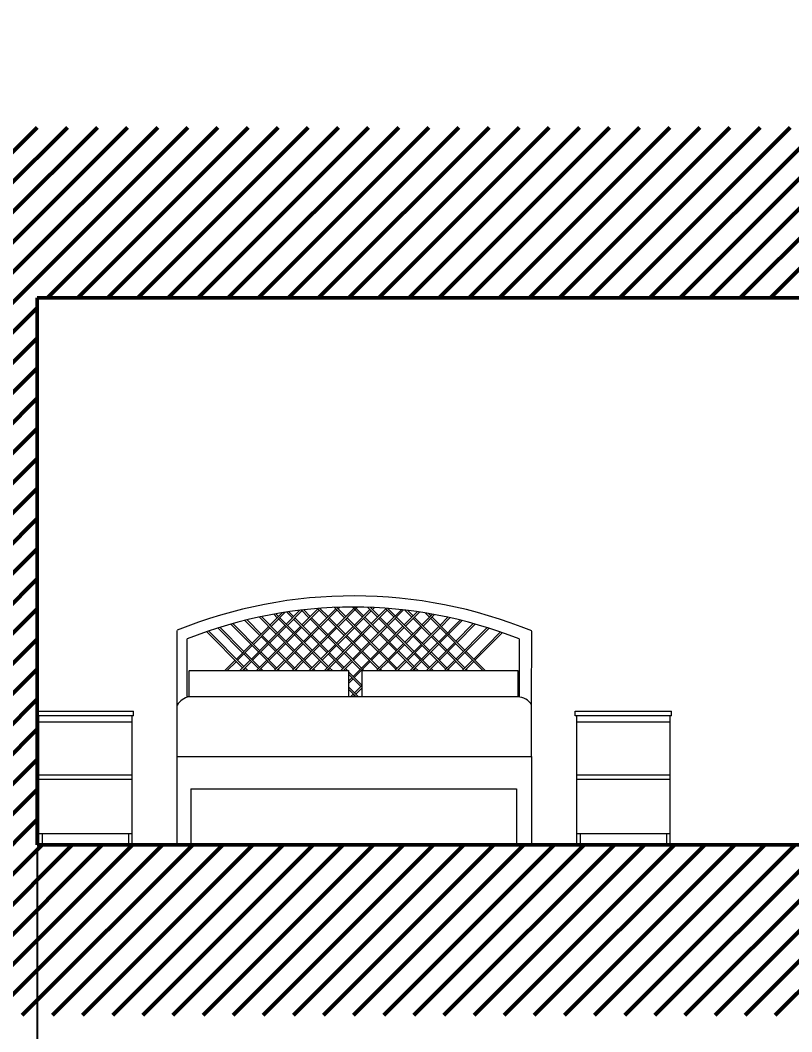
# Model space of a CAD drawing. Header units: inches. Extents: x 2960 to 8891, y 1487 to 4457.
# Drawn here: x 3312.4 to 3629.4, y 3355.9 to 3771.8 of the extents above; entities that cross this region are included whole.
import ezdxf

# ---------------------------------------------------------------- set-up
doc = ezdxf.new("R2010")
doc.units = ezdxf.units.IN
doc.header["$MEASUREMENT"] = 0
for name, color, linetype, lineweight in [('A-FURN', 8, 'Continuous', 20), ('A-WALL-FULL', 7, 'Continuous', 50), ('G-ANNO-DIM', 90, 'Continuous', 18)]:
    doc.layers.add(name, color=color, linetype=linetype, lineweight=lineweight)
doc.styles.add('ARIAL', font='arial.ttf')
doc.dimstyles.new('TICK_36', dxfattribs={"dimtxt": 15, "dimasz": 3.6, "dimexe": 1.8, "dimexo": 1.2, "dimgap": 1.8, "dimtad": 0, "dimdec": 0, "dimzin": 0, "dimdsep": 46, "dimtxsty": 'ARIAL', "dimblk": 'OBLIQUE', "dimcen": 1.8, "dimdle": 1.8, "dimclrd": 256, "dimclrt": 256, "dimadec": 0, "dimazin": 0, "dimtfac": 1, "dimtdec": 0, "dimtmove": 1, "dimatfit": 3, "dimldrblk": 'OPEN90', "dimfxl": 1, "dimtfill": 1, "dimtolj": 1, "dimtzin": 0, "dimarcsym": 0})

# ---------------------------------------------------------------- blocks, each defined once
blk = doc.blocks.new('_Oblique')
at = {"color": 0, "linetype": 'ByBlock', "lineweight": -2}
blk.add_line((-0.5, -0.5), (0.5, 0.5), dxfattribs=at)
blk = doc.blocks.new('*D49')
at = {"layer": 'Defpoints', "color": 0, "transparency": 16777216}
for p in [(3319.41, 3432.76), (3896.41, 3432.76), (3896.41, 3263.22)]:
    blk.add_point(p, dxfattribs=at)
at = {"layer": 'G-ANNO-DIM', "color": 0, "lineweight": -2, "transparency": 16777216}
for p, q in [((3319.41, 3431.56), (3319.41, 3261.42)), ((3896.41, 3431.56), (3896.41, 3261.42))]:
    blk.add_line(p, q, dxfattribs=at)
at = {"layer": 'G-ANNO-DIM', "lineweight": -2, "transparency": 16777216}
for p, q in [((3317.61, 3263.22), (3589.54, 3263.22)), ((3898.21, 3263.22), (3626.28, 3263.22))]:
    blk.add_line(p, q, dxfattribs=at)
at = {"layer": 'G-ANNO-DIM', "lineweight": -2, "transparency": 16777216, "xscale": 3.6, "yscale": 3.6, "zscale": 3.6, "rotation": 180}
blk.add_blockref('_Oblique', (3319.41, 3263.22), dxfattribs=at)
at = {"layer": 'G-ANNO-DIM', "lineweight": -2, "transparency": 16777216, "xscale": 3.6, "yscale": 3.6, "zscale": 3.6}
blk.add_blockref('_Oblique', (3896.41, 3263.22), dxfattribs=at)
at = {"layer": 'G-ANNO-DIM', "transparency": 16777216, "insert": (3607.91, 3263.22), "char_height": 15, "attachment_point": 5, "style": 'ARIAL', "bg_fill": 3, "box_fill_scale": 1.25, "bg_fill_color": 256, "bg_fill_true_color": 13158600, "bg_fill_transparency": 0}
blk.add_mtext('\\A1;577', dxfattribs=at)
blk = doc.blocks.new('_Open90')
at = {"color": 0, "linetype": 'ByBlock', "lineweight": -2}
for p, q in [((0, 0), (-1, 0)), ((-0.5, 0.5), (0, 0)), ((0, 0), (-0.5, -0.5))]:
    blk.add_line(p, q, dxfattribs=at)
blk = doc.blocks.new('*D50')
at = {"layer": 'Defpoints', "color": 0, "transparency": 16777216}
for p in [(3305.41, 3432.76), (3910.41, 3432.76), (3910.41, 3227.58)]:
    blk.add_point(p, dxfattribs=at)
at = {"layer": 'G-ANNO-DIM', "color": 0, "lineweight": -2, "transparency": 16777216}
for p, q in [((3305.41, 3431.56), (3305.41, 3225.78)), ((3910.41, 3431.56), (3910.41, 3225.78))]:
    blk.add_line(p, q, dxfattribs=at)
at = {"layer": 'G-ANNO-DIM', "lineweight": -2, "transparency": 16777216}
for p, q in [((3303.61, 3227.58), (3589.45, 3227.58)), ((3912.21, 3227.58), (3626.38, 3227.58))]:
    blk.add_line(p, q, dxfattribs=at)
at = {"layer": 'G-ANNO-DIM', "lineweight": -2, "transparency": 16777216, "xscale": 3.6, "yscale": 3.6, "zscale": 3.6, "rotation": 180}
blk.add_blockref('_Oblique', (3305.41, 3227.58), dxfattribs=at)
at = {"layer": 'G-ANNO-DIM', "lineweight": -2, "transparency": 16777216, "xscale": 3.6, "yscale": 3.6, "zscale": 3.6}
blk.add_blockref('_Oblique', (3910.41, 3227.58), dxfattribs=at)
at = {"layer": 'G-ANNO-DIM', "transparency": 16777216, "insert": (3607.91, 3227.58), "char_height": 15, "attachment_point": 5, "style": 'ARIAL', "bg_fill": 3, "box_fill_scale": 1.25, "bg_fill_color": 256, "bg_fill_true_color": 13158600, "bg_fill_transparency": 0}
blk.add_mtext('\\A1;605', dxfattribs=at)

msp = doc.modelspace()

# ---------------------------------------------------------------- hatches: boundary and pattern name
at = {"layer": 'A-WALL-FULL'}
h = msp.add_hatch(dxfattribs=at)
h.set_pattern_fill('ANSI31', color=0, scale=70)
h.paths.add_polyline_path([(3048.35, 4456.67), (3048.35, 4386.67), (3048.35, 4161.67), (3038.35, 4161.67), (3038.35, 4091.67), (3920.41, 4091.67), (3920.41, 4161.67), (3910.41, 4161.67), (3910.41, 4386.67), (3910.41, 4456.67)])
h.paths.add_polyline_path([(3639.35, 4386.67), (3639.35, 4161.67), (3062.35, 4161.67), (3062.35, 4386.67)], flags=16)
h.paths.add_polyline_path([(3653.35, 4386.67), (3896.41, 4386.67), (3896.41, 4161.67), (3653.35, 4161.67)], flags=16)
h.paths.add_polyline_path([(3306.06, 3727.76), (3305.9, 3657.76), (3305.41, 3432.76), (3010.41, 3432.76), (3000.41, 3432.76), (3000.41, 3362.76), (3920.41, 3362.76), (3920.41, 3432.76), (3910.41, 3432.76), (3910.41, 3657.76), (3910.41, 3727.76)])
h.paths.add_polyline_path([(3896.41, 3657.76), (3896.41, 3432.76), (3319.41, 3432.76), (3319.41, 3657.76)], flags=16)
h.paths.add_polyline_path([(2996.41, 2154.49), (2996.41, 2084.49), (2996.41, 1859.49), (2986.41, 1859.49), (2986.41, 1789.49), (3920.41, 1789.49), (3920.41, 1859.49), (3910.41, 1859.49), (3910.41, 2084.49), (3910.41, 2154.49)])
h.paths.add_polyline_path([(3896.41, 2084.49), (3896.41, 1859.49), (3310.91, 1859.49), (3310.91, 2084.49)], flags=16)
h.paths.add_polyline_path([(3296.41, 2084.49), (3296.41, 1859.49), (3010.41, 1859.49), (3010.41, 2084.49)], flags=16)

# ---------------------------------------------------------------- linework, layer by layer
at = {"layer": 'A-FURN'}
for p, q in [((3415, 3523.09), (3420.05, 3528.18)), ((3415.51, 3522.57), (3421.27, 3528.38)), ((3416.6, 3527.6), (3418.04, 3526.15)), ((3417.47, 3527.76), (3418.55, 3526.67)), ((3421.66, 3523.55), (3427.26, 3529.2)), ((3421.92, 3528.47), (3424.23, 3526.15)), ((3422.17, 3523.03), (3428.14, 3529.06)), ((3422.82, 3528.6), (3424.74, 3526.66)), ((3427.93, 3529.27), (3431.03, 3526.15)), ((3428.14, 3523.24), (3434.69, 3529.84)), ((3428.65, 3522.72), (3435.2, 3529.33)), ((3428.86, 3529.38), (3431.54, 3526.67)), ((3434.61, 3529.93), (3438.36, 3526.14)), ((3435.21, 3522.97), (3442.01, 3529.82)), ((3435.57, 3530), (3438.88, 3526.67)), ((3435.72, 3529.85), (3435.9, 3530.03)), ((3435.72, 3522.46), (3442.51, 3529.31)), ((3441.5, 3530.34), (3445.65, 3526.15)), ((3442.47, 3530.38), (3446.16, 3526.66)), ((3442.52, 3522.99), (3449.98, 3530.5)), ((3442.52, 3530.33), (3442.57, 3530.38)), ((3443.02, 3529.82), (3443.63, 3530.43)), ((3443.03, 3522.48), (3450.99, 3530.5)), ((3448.94, 3530.5), (3452.99, 3526.41)), ((3449.7, 3523.09), (3456.09, 3529.53)), ((3449.94, 3530.5), (3453.5, 3526.92)), ((3450.22, 3522.57), (3456.6, 3529.01)), ((3455.22, 3530.41), (3459.19, 3526.4)), ((3456.28, 3530.35), (3459.69, 3526.91)), ((3456.6, 3530.04), (3456.88, 3530.33)), ((3456.6, 3523.79), (3462.59, 3529.83)), ((3457.11, 3529.52), (3457.88, 3530.29)), ((3457.12, 3523.27), (3463.11, 3529.31)), ((3462.38, 3530.05), (3465.98, 3526.41)), ((3463.09, 3523.49), (3468.99, 3529.44)), ((3463.48, 3529.95), (3466.49, 3526.92)), ((3463.6, 3522.97), (3469.92, 3529.34)), ((3463.61, 3529.82), (3463.71, 3529.92)), ((3470.17, 3523.21), (3475.51, 3528.62)), ((3470.45, 3529.28), (3473.31, 3526.39)), ((3470.67, 3522.71), (3476.39, 3528.48)), ((3471.62, 3529.12), (3473.82, 3526.91)), ((3477.47, 3523.24), (3481.78, 3527.59)), ((3477.97, 3522.73), (3482.65, 3527.44)), ((3478.92, 3528.1), (3480.61, 3526.4)), ((3480.16, 3527.88), (3481.12, 3526.92)), ((3398.95, 3523.52), (3410.28, 3512.09)), ((3399.75, 3523.73), (3410.79, 3512.6)), ((3404.74, 3525.06), (3410.85, 3518.9)), ((3405.58, 3525.26), (3411.36, 3519.42)), ((3410.68, 3526.42), (3417.59, 3519.45)), ((3411.52, 3526.6), (3418.1, 3519.97)), ((3414.46, 3516.3), (3421.14, 3523.03)), ((3418.55, 3525.64), (3424.54, 3519.61)), ((3419.06, 3526.15), (3425.06, 3520.13)), ((3424.74, 3525.63), (3431.29, 3519.02)), ((3425.25, 3526.14), (3431.81, 3519.54)), ((3431.54, 3525.64), (3438.34, 3518.78)), ((3432.05, 3526.15), (3438.85, 3519.3)), ((3438.87, 3525.63), (3445.55, 3518.9)), ((3439.38, 3526.16), (3446.06, 3519.42)), ((3446.16, 3525.63), (3452.29, 3519.45)), ((3446.67, 3526.15), (3452.8, 3519.97)), ((3449.16, 3516.3), (3456.09, 3523.28)), ((3453.51, 3525.89), (3459.49, 3519.86)), ((3454.01, 3526.4), (3459.99, 3520.37)), ((3456.2, 3516.54), (3462.58, 3522.98)), ((3459.7, 3525.88), (3466.27, 3519.26)), ((3460.21, 3526.39), (3466.78, 3519.78)), ((3466.5, 3525.89), (3473.29, 3519.04)), ((3467, 3526.4), (3473.8, 3519.55)), ((3473.82, 3525.89), (3480.75, 3518.9)), ((3474.32, 3526.4), (3481.27, 3519.41)), ((3481.11, 3525.89), (3487.49, 3519.46)), ((3481.62, 3526.41), (3488, 3519.98)), ((3484.36, 3516.3), (3493.17, 3525.18)), ((3484.87, 3515.77), (3493.99, 3524.97)), ((3484.92, 3523.09), (3488.13, 3526.33)), ((3485.43, 3522.57), (3488.97, 3526.14)), ((3491.41, 3516.54), (3498.56, 3523.75)), ((3491.92, 3516.02), (3499.38, 3523.53)), ((3376.9, 3490.24), (3376.89, 3520.97)), ((3389.04, 3520.39), (3403.78, 3505.54)), ((3389.83, 3520.65), (3404.3, 3506.05)), ((3393.71, 3521.93), (3403.78, 3511.78)), ((3394.5, 3522.17), (3404.29, 3512.3)), ((3407.69, 3515.72), (3414.49, 3522.58)), ((3408.21, 3515.21), (3415.01, 3522.06)), ((3411.87, 3518.91), (3417.86, 3512.87)), ((3414.97, 3515.78), (3421.65, 3522.52)), ((3418.1, 3518.94), (3424.65, 3512.33)), ((3418.61, 3519.45), (3425.16, 3512.85)), ((3421.5, 3516.54), (3427.63, 3522.72)), ((3422.01, 3516.03), (3428.14, 3522.21)), ((3425.05, 3519.09), (3431.86, 3512.24)), ((3425.57, 3519.62), (3432.38, 3512.77)), ((3428.73, 3516.44), (3434.7, 3522.45)), ((3429.24, 3515.93), (3435.2, 3521.94)), ((3432.31, 3519.03), (3438.99, 3512.29)), ((3435.45, 3515.86), (3442.01, 3522.47)), ((3435.96, 3515.35), (3442.51, 3521.96)), ((3439.36, 3518.78), (3445.49, 3512.6)), ((3442.4, 3515.72), (3449.19, 3522.58)), ((3442.91, 3515.21), (3449.71, 3522.06)), ((3446.58, 3518.9), (3452.56, 3512.87)), ((3449.67, 3515.78), (3456.61, 3522.76)), ((3452.81, 3518.93), (3459.39, 3512.3)), ((3453.32, 3519.45), (3459.9, 3512.82)), ((3456.71, 3516.03), (3463.1, 3522.46)), ((3460, 3519.34), (3466.8, 3512.49)), ((3460.51, 3519.85), (3467.31, 3513)), ((3463.69, 3516.65), (3469.66, 3522.7)), ((3464.17, 3516.16), (3470.16, 3522.2)), ((3466.76, 3518.77), (3473.69, 3511.78)), ((3467.27, 3519.28), (3474.2, 3512.29)), ((3470.4, 3516.12), (3476.95, 3522.72)), ((3470.91, 3515.61), (3477.46, 3522.21)), ((3474.31, 3519.03), (3480.7, 3512.6)), ((3477.6, 3515.72), (3484.4, 3522.57)), ((3478.11, 3515.2), (3484.92, 3522.06)), ((3481.78, 3518.89), (3487.76, 3512.87)), ((3488.01, 3518.94), (3494.56, 3512.33)), ((3488.52, 3519.45), (3495.07, 3512.85)), ((3491.43, 3509.17), (3504.24, 3522.09)), ((3491.94, 3508.66), (3505.01, 3521.84)), ((3498.72, 3509.18), (3509.76, 3520.31)), ((3499.23, 3508.66), (3510.51, 3520.02)), ((3522.53, 3490.25), (3522.54, 3520.62)), ((3381, 3493.61), (3381, 3517.42)), ((3401.2, 3509.18), (3407.19, 3515.21)), ((3401.71, 3508.66), (3407.7, 3514.69)), ((3407.39, 3509.17), (3413.95, 3515.78)), ((3407.9, 3508.66), (3414.46, 3515.26)), ((3411.36, 3518.39), (3417.34, 3512.35)), ((3414.19, 3509.17), (3420.99, 3516.03)), ((3414.7, 3508.66), (3421.5, 3515.51)), ((3421.52, 3509.18), (3428.21, 3515.92)), ((3422.03, 3508.66), (3428.72, 3515.4)), ((3428.81, 3509.17), (3434.94, 3515.35)), ((3429.32, 3508.66), (3435.45, 3514.83)), ((3431.8, 3518.51), (3438.48, 3511.78)), ((3435.93, 3509.2), (3441.88, 3515.21)), ((3436.44, 3508.68), (3442.4, 3514.69)), ((3438.85, 3518.26), (3444.98, 3512.08)), ((3442.09, 3509.17), (3448.64, 3515.78)), ((3442.6, 3508.65), (3449.16, 3515.26)), ((3446.06, 3518.38), (3452.04, 3512.35)), ((3448.89, 3509.18), (3455.69, 3516.03)), ((3449.4, 3508.66), (3456.2, 3515.51)), ((3456.26, 3509.14), (3463.18, 3516.14)), ((3456.73, 3508.66), (3463.66, 3515.65)), ((3463.51, 3509.18), (3469.89, 3515.61)), ((3464.02, 3508.66), (3470.41, 3515.09)), ((3471.11, 3509.17), (3477.09, 3515.21)), ((3471.62, 3508.66), (3477.61, 3514.69)), ((3473.81, 3518.52), (3480.19, 3512.09)), ((3477.3, 3509.17), (3483.85, 3515.78)), ((3477.81, 3508.66), (3484.36, 3515.26)), ((3481.27, 3518.38), (3487.25, 3512.35)), ((3484.1, 3509.17), (3490.9, 3516.03)), ((3484.61, 3508.66), (3491.41, 3515.51)), ((3517.38, 3517.42), (3517.38, 3493.58)), ((3404.29, 3511.26), (3410.28, 3505.23)), ((3404.81, 3511.78), (3410.79, 3505.74)), ((3410.79, 3511.57), (3417.34, 3504.97)), ((3411.3, 3512.09), (3417.85, 3505.48)), ((3417.85, 3511.84), (3424.65, 3504.98)), ((3418.37, 3512.36), (3425.16, 3505.5)), ((3425.16, 3511.82), (3431.84, 3505.08)), ((3425.67, 3512.33), (3432.35, 3505.6)), ((3432.37, 3511.73), (3438.5, 3505.55)), ((3432.89, 3512.26), (3439.03, 3506.08)), ((3438.99, 3511.26), (3444.98, 3505.23)), ((3439.5, 3511.77), (3445.49, 3505.74)), ((3445.49, 3511.57), (3452.09, 3504.92)), ((3446.01, 3512.08), (3452.6, 3505.43)), ((3452.56, 3511.83), (3459.35, 3504.99)), ((3453.07, 3512.35), (3459.86, 3505.5)), ((3459.86, 3511.82), (3466.8, 3504.83)), ((3460.38, 3512.33), (3467.31, 3505.34)), ((3467.31, 3511.97), (3473.69, 3505.54)), ((3467.82, 3512.49), (3474.2, 3506.05)), ((3474.2, 3511.26), (3480.19, 3505.23)), ((3474.71, 3511.78), (3480.7, 3505.75)), ((3480.7, 3511.57), (3487.25, 3504.96)), ((3481.21, 3512.08), (3487.76, 3505.48)), ((3487.76, 3511.83), (3494.56, 3504.98)), ((3488.28, 3512.35), (3495.07, 3505.5)), ((3495.07, 3511.82), (3502.42, 3504.41)), ((3495.59, 3512.33), (3503.45, 3504.41)), ((3396.46, 3504.41), (3400.68, 3508.66)), ((3397.49, 3504.41), (3401.2, 3508.14)), ((3402.66, 3504.41), (3406.88, 3508.66)), ((3403.68, 3504.41), (3407.39, 3508.14)), ((3409.46, 3504.41), (3413.68, 3508.66)), ((3410.48, 3504.41), (3414.19, 3508.14)), ((3416.79, 3504.41), (3421.01, 3508.66)), ((3417.81, 3504.41), (3421.52, 3508.14)), ((3424.08, 3504.41), (3428.3, 3508.66)), ((3425.09, 3504.39), (3428.81, 3508.14)), ((3431.17, 3504.41), (3435.4, 3508.67)), ((3432.19, 3504.41), (3435.92, 3508.16)), ((3437.36, 3504.41), (3441.58, 3508.65)), ((3438.39, 3504.41), (3442.09, 3508.14)), ((3444.16, 3504.41), (3448.38, 3508.66)), ((3445.19, 3504.41), (3448.89, 3508.14)), ((3449.2, 3501.99), (3455.75, 3508.62)), ((3449.66, 3501.53), (3456.22, 3508.14)), ((3458.77, 3504.41), (3463, 3508.66)), ((3459.81, 3504.41), (3463.51, 3508.14)), ((3466.38, 3504.41), (3470.6, 3508.66)), ((3467.4, 3504.41), (3471.11, 3508.14)), ((3472.57, 3504.41), (3476.79, 3508.66)), ((3473.59, 3504.41), (3477.3, 3508.14)), ((3479.37, 3504.41), (3483.59, 3508.66)), ((3480.39, 3504.41), (3484.1, 3508.14)), ((3486.7, 3504.41), (3490.92, 3508.66)), ((3487.72, 3504.41), (3491.43, 3508.14)), ((3493.99, 3504.41), (3498.21, 3508.66)), ((3495.01, 3504.41), (3498.72, 3508.14)), ((3381.7, 3504.41), (3447.27, 3504.41)), ((3381.7, 3504.21), (3381.7, 3493.61)), ((3404.29, 3505.02), (3404.9, 3504.41)), ((3404.81, 3505.54), (3405.93, 3504.41)), ((3410.79, 3504.71), (3411.09, 3504.41)), ((3411.3, 3505.23), (3412.12, 3504.41)), ((3417.85, 3504.45), (3417.9, 3504.41)), ((3418.37, 3504.97), (3418.92, 3504.41)), ((3425.16, 3504.47), (3425.22, 3504.41)), ((3425.68, 3504.98), (3426.25, 3504.41)), ((3432.35, 3504.57), (3432.51, 3504.41)), ((3432.87, 3505.08), (3433.52, 3504.43)), ((3439.01, 3505.04), (3439.64, 3504.41)), ((3439.54, 3505.57), (3440.7, 3504.41)), ((3445.49, 3504.71), (3445.79, 3504.41)), ((3446, 3505.22), (3446.81, 3504.41)), ((3447.27, 3504.41), (3447.27, 3493.61)), ((3447.27, 3503.94), (3452.89, 3498.28)), ((3447.27, 3502.91), (3452.28, 3497.86)), ((3452.56, 3504.45), (3452.86, 3504.14)), ((3452.86, 3504.41), (3516.84, 3504.41)), ((3452.86, 3493.61), (3452.86, 3504.41)), ((3453.07, 3504.96), (3453.62, 3504.41)), ((3459.87, 3504.46), (3459.93, 3504.41)), ((3460.38, 3504.98), (3460.95, 3504.41)), ((3467.82, 3504.83), (3468.24, 3504.41)), ((3474.2, 3505.02), (3474.81, 3504.41)), ((3474.72, 3505.54), (3475.84, 3504.41)), ((3480.7, 3504.71), (3481, 3504.41)), ((3481.21, 3505.23), (3482.03, 3504.41)), ((3488.28, 3504.96), (3488.83, 3504.41)), ((3495.59, 3504.98), (3496.16, 3504.41)), ((3516.84, 3504.41), (3516.84, 3493.61)), ((3447.27, 3500.04), (3448.69, 3501.48)), ((3447.27, 3499.12), (3449.15, 3501.01)), ((3449.74, 3495.31), (3452.86, 3498.45)), ((3447.27, 3497.79), (3451.43, 3493.61)), ((3447.27, 3496.73), (3450.37, 3493.61)), ((3448.06, 3493.62), (3449.21, 3494.77)), ((3449.11, 3493.62), (3449.74, 3494.25)), ((3450.27, 3494.78), (3452.86, 3497.39)), ((3452.8, 3497.34), (3452.84, 3497.3)), ((3376.9, 3469.03), (3376.9, 3490.24)), ((3447.27, 3493.61), (3381, 3493.61)), ((3452.86, 3493.61), (3447.27, 3493.61)), ((3516.84, 3493.61), (3452.86, 3493.61)), ((3522.53, 3469.04), (3522.53, 3490.25)), ((3319.41, 3487.76), (3359.01, 3487.76)), ((3319.41, 3485.84), (3319.41, 3487.76)), ((3359.01, 3485.84), (3319.41, 3485.84)), ((3319.96, 3485.84), (3319.96, 3483.17)), ((3358.46, 3483.17), (3358.46, 3485.84)), ((3359.01, 3485.84), (3359.01, 3487.76)), ((3540.44, 3487.76), (3580.04, 3487.76)), ((3540.44, 3485.84), (3540.44, 3487.76)), ((3580.04, 3485.84), (3540.44, 3485.84)), ((3540.99, 3485.84), (3540.99, 3483.17)), ((3579.49, 3483.17), (3579.49, 3485.84)), ((3580.04, 3485.84), (3580.04, 3487.76)), ((3358.46, 3483.17), (3319.96, 3483.17)), ((3319.96, 3483.17), (3319.96, 3461.6)), ((3358.46, 3461.6), (3358.46, 3483.17)), ((3579.49, 3483.17), (3540.99, 3483.17)), ((3540.99, 3483.17), (3540.99, 3461.6)), ((3579.49, 3461.6), (3579.49, 3483.17)), ((3376.86, 3432.76), (3376.86, 3469.03)), ((3376.86, 3469.03), (3522.59, 3469.03)), ((3522.59, 3432.76), (3522.59, 3469.03)), ((3319.96, 3461.6), (3319.96, 3459.6)), ((3319.96, 3461.6), (3358.46, 3461.6)), ((3358.46, 3459.6), (3358.46, 3461.6)), ((3540.99, 3461.6), (3540.99, 3459.6)), ((3540.99, 3461.6), (3579.49, 3461.6)), ((3579.49, 3459.6), (3579.49, 3461.6)), ((3358.46, 3459.6), (3319.96, 3459.6)), ((3319.96, 3459.6), (3319.96, 3437.46)), ((3358.46, 3437.46), (3358.46, 3459.6)), ((3579.49, 3459.6), (3540.99, 3459.6)), ((3540.99, 3459.6), (3540.99, 3437.46)), ((3579.49, 3437.46), (3579.49, 3459.6)), ((3382.49, 3455.75), (3382.49, 3432.76)), ((3382.49, 3455.75), (3516.24, 3455.75)), ((3516.24, 3455.75), (3516.24, 3432.76)), ((3319.96, 3437.46), (3319.96, 3432.76)), ((3319.96, 3437.46), (3358.46, 3437.46)), ((3321.54, 3432.76), (3321.54, 3437.46)), ((3356.89, 3437.46), (3356.89, 3432.76)), ((3358.46, 3432.76), (3358.46, 3437.46)), ((3540.99, 3437.46), (3540.99, 3432.76)), ((3540.99, 3437.46), (3579.49, 3437.46)), ((3542.57, 3432.76), (3542.57, 3437.46)), ((3577.92, 3437.46), (3577.92, 3432.76)), ((3579.49, 3432.76), (3579.49, 3437.46)), ((3319.96, 3432.76), (3321.54, 3432.76)), ((3356.89, 3432.76), (3358.46, 3432.76)), ((3376.86, 3432.76), (3382.49, 3432.76)), ((3376.86, 3432.76), (3382.49, 3432.76)), ((3516.24, 3432.76), (3522.59, 3432.76)), ((3540.99, 3432.76), (3542.57, 3432.76)), ((3577.92, 3432.76), (3579.49, 3432.76))]:
    msp.add_line(p, q, dxfattribs=at)
for centre, radius, start, end in [((3449.42, 3342.31), 192.83, 67.7056, 112.0937), ((3449.19, 3346.43), 184.09, 68.2588, 111.7425), ((3383.12, 3486.49), 7.27, 101.2921, 148.8954), ((3516.72, 3486.92), 6.7, 29.893, 88.9578)]:
    msp.add_arc(centre, radius, start, end, dxfattribs=at)
at = {"layer": 'A-WALL-FULL'}
for p in [(3896.41, 3657.76), (3319.41, 3432.76)]:
    msp.add_line(p, (3319.41, 3657.76), dxfattribs=at)

# ---------------------------------------------------------------- next in the draw order: dimensions: what is measured, and where the dimension line sits
at = {"layer": 'G-ANNO-DIM'}
dim = msp.add_linear_dim(base=(3896.41, 3263.22), p1=(3319.41, 3432.76), p2=(3896.41, 3432.76), dimstyle='TICK_36', dxfattribs=at)
dim.commit()
dim.dimension.update_dxf_attribs({"geometry": '*D49', "text_midpoint": (3607.91, 3263.22)})

# ---------------------------------------------------------------- next in the draw order: dimensions: what is measured, and where the dimension line sits
dim = msp.add_linear_dim(base=(3910.41, 3227.58), p1=(3305.41, 3432.76), p2=(3910.41, 3432.76), dimstyle='TICK_36', dxfattribs=at)
dim.commit()
dim.dimension.update_dxf_attribs({"geometry": '*D50', "text_midpoint": (3607.91, 3227.58)})

# ---------------------------------------------------------------- next in the draw order: linework, layer by layer
at = {"layer": 'A-WALL-FULL'}
msp.add_line((3896.41, 3432.76), (3319.41, 3432.76), dxfattribs=at)

doc.saveas('drawing.dxf')
